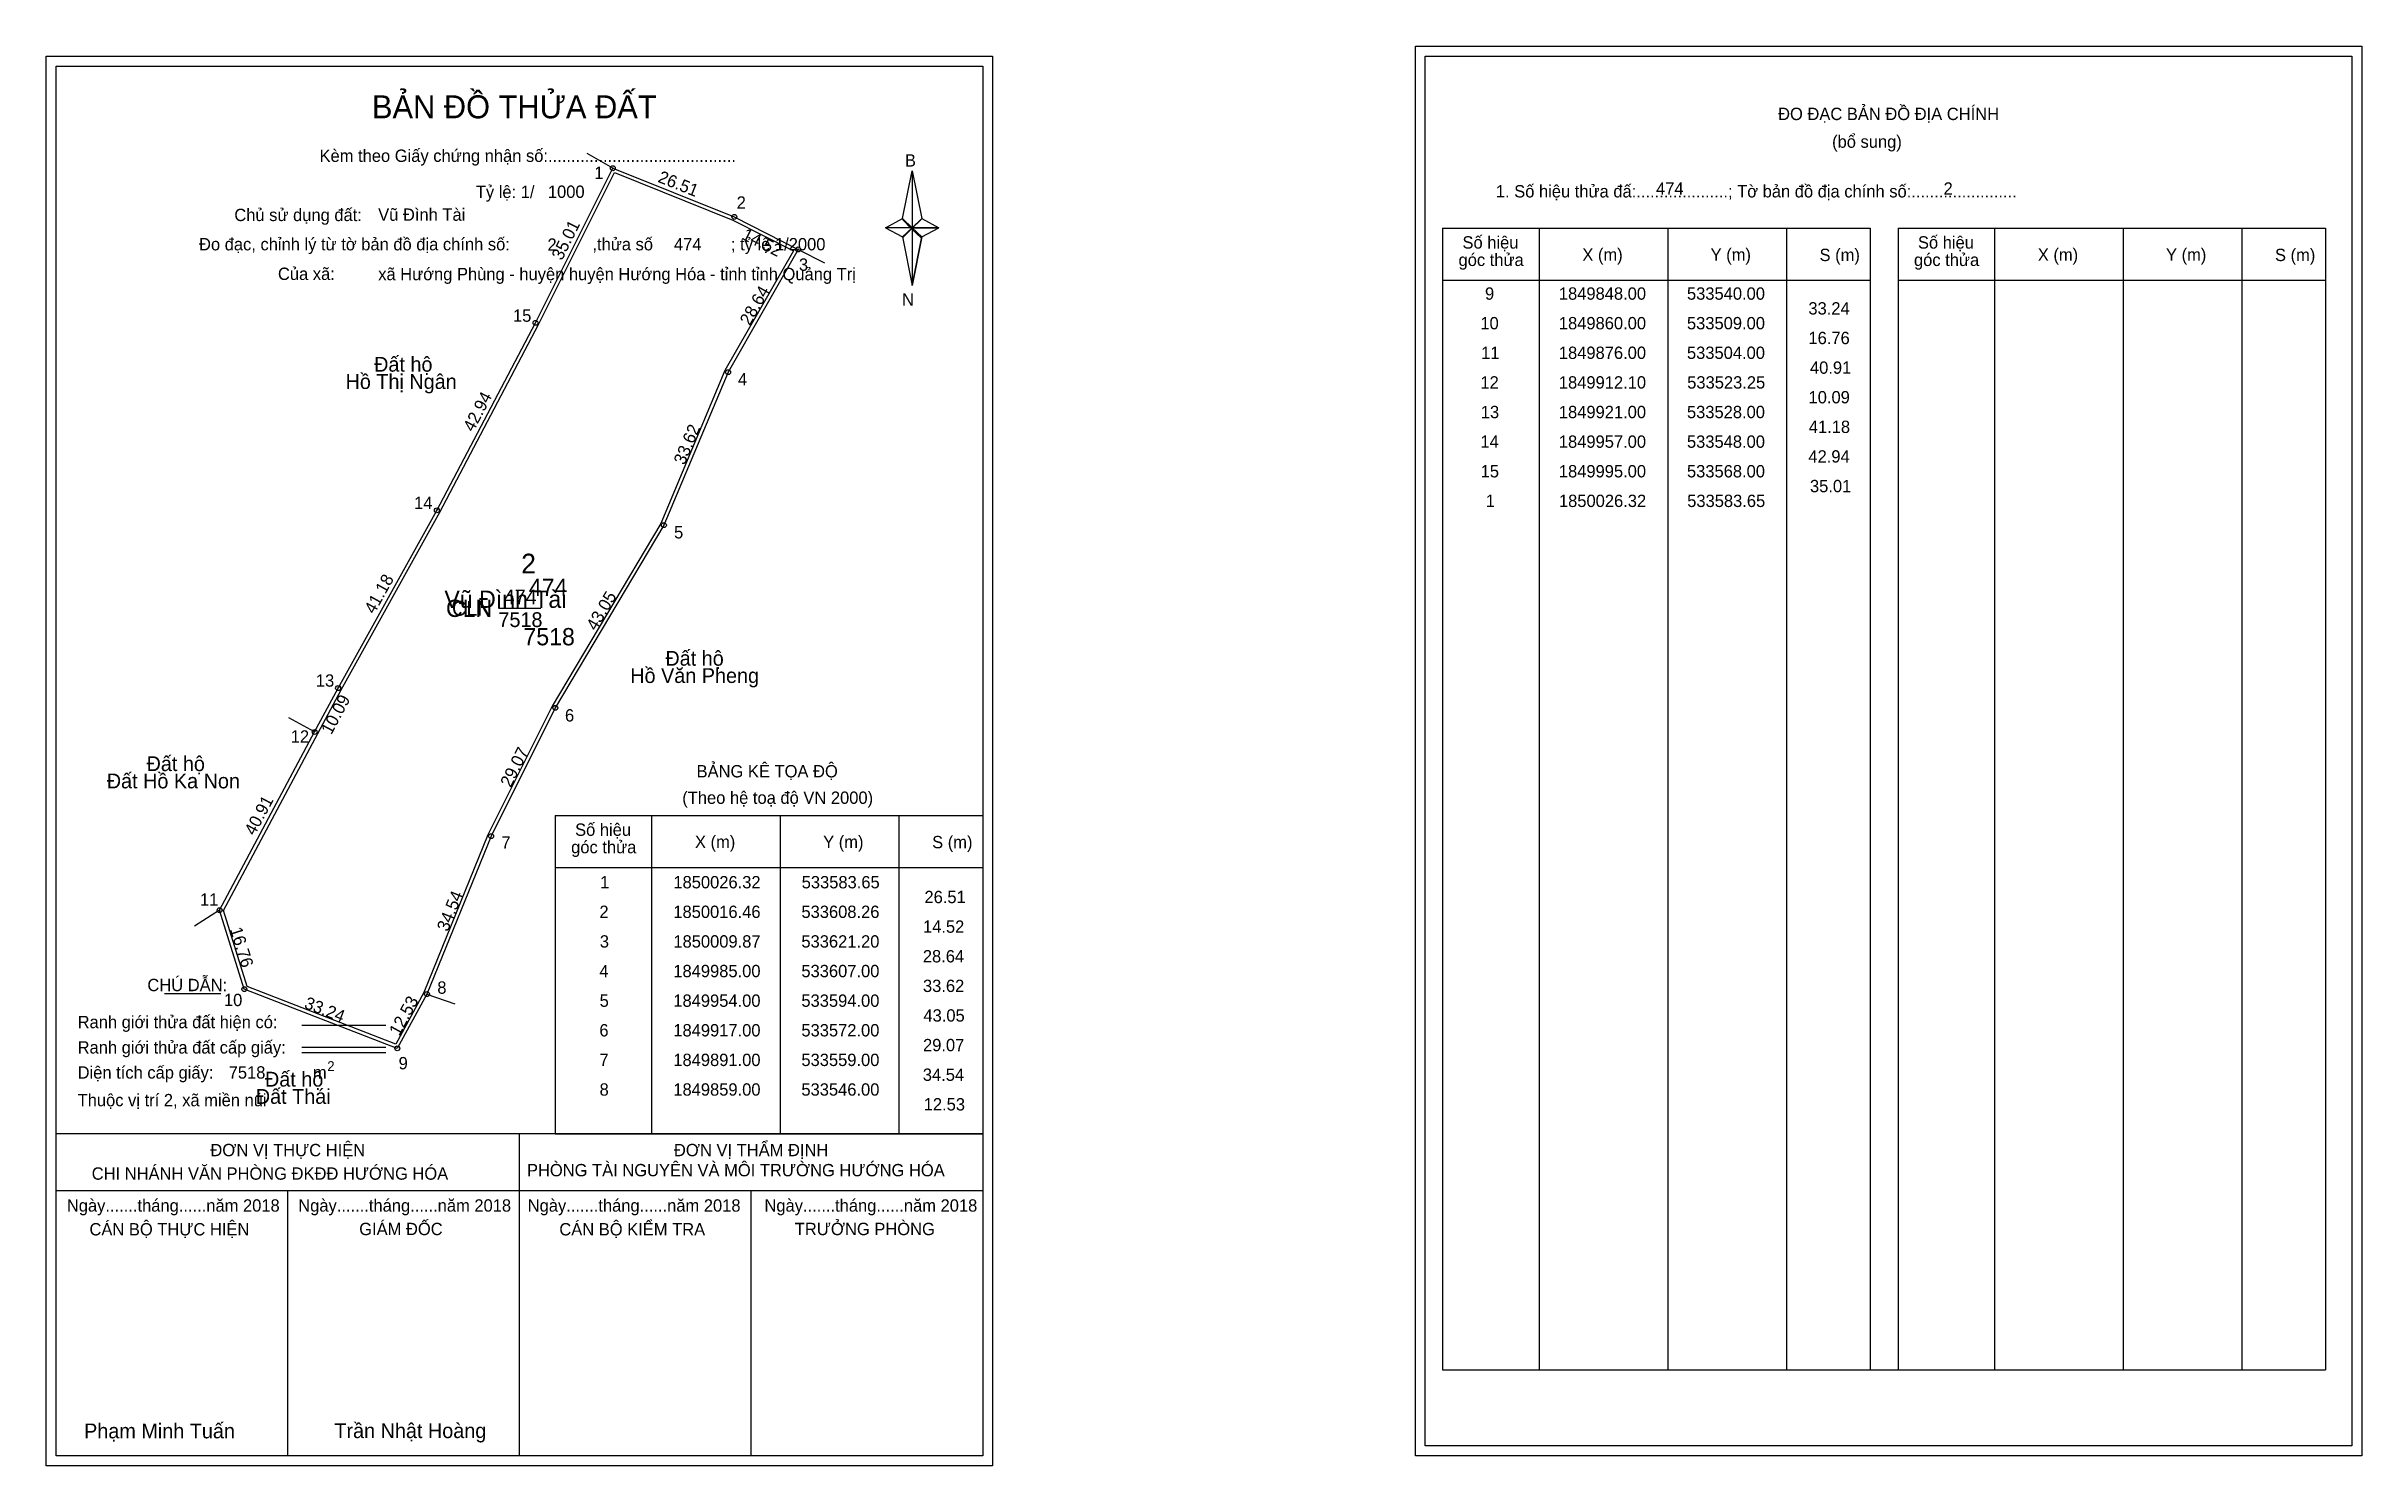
# Model space of a CAD drawing. Extents: x 533469 to 533938, y 1849763 to 1850051.
import ezdxf

# ---------------------------------------------------------------- set-up
doc = ezdxf.new("R2010")
doc.units = 0
for name, color, linetype in [('Level 1', 7, 'Continuous'), ('Level 10', 7, 'Continuous'), ('Level 11', 7, 'Continuous'), ('Level 13', 7, 'Continuous'), ('Level 2', 7, 'Continuous'), ('Level 27', 7, 'Continuous'), ('Level 3', 7, 'Continuous'), ('Level 36', 7, 'Continuous'), ('Level 4', 7, 'Continuous'), ('Level 49', 7, 'Continuous'), ('Level 5', 7, 'Continuous'), ('Level 53', 7, 'Continuous'), ('Level 55', 7, 'Continuous'), ('Level 6', 7, 'Continuous'), ('Level 63', 7, 'Continuous'), ('Level 7', 7, 'Continuous'), ('Level 9', 7, 'Continuous')]:
    doc.layers.add(name, color=color, linetype=linetype)

msp = doc.modelspace()

# ---------------------------------------------------------------- linework, layer by layer
at = {"layer": 'Level 1'}
for p, q in [((533748.22, 1850049.02), (533748.22, 1850049.02)), ((533470.9, 1850047.02), (533470.9, 1850047.02)), ((533642.32, 1850016.14), (533644.29, 1850025.78)), ((533644.29, 1850025.78), (533644.29, 1850014.26)), ((533644.29, 1850025.78), (533646.25, 1850016.14)), ((533638.87, 1850014.26), (533642.32, 1850016.14)), ((533642.32, 1850016.14), (533644.29, 1850014.26)), ((533644.14, 1850014.04), (533642.32, 1850015.92)), ((533646.11, 1850015.92), (533644.14, 1850014.04)), ((533644.14, 1850014.04), (533646.11, 1850015.92)), ((533646.25, 1850016.14), (533644.29, 1850014.26)), ((533644.29, 1850014.26), (533642.32, 1850012.42)), ((533644.14, 1850014.04), (533642.32, 1850012.2)), ((533642.32, 1850012.2), (533644.14, 1850014.04)), ((533642.32, 1850012.42), (533644.29, 1850002.56)), ((533646.11, 1850012.2), (533644.14, 1850014.04)), ((533644.29, 1850014.26), (533644.29, 1850002.56)), ((533644.29, 1850014.26), (533649.7, 1850014.26)), ((533644.29, 1850014.26), (533646.25, 1850012.42)), ((533646.25, 1850012.42), (533644.29, 1850002.56)), ((533646.25, 1850012.42), (533649.7, 1850014.26)), ((533751.75, 1850014.17), (533838.35, 1850014.17)), ((533771.34, 1849782.9), (533771.34, 1850014.17)), ((533797.41, 1849782.9), (533797.41, 1850014.17)), ((533821.39, 1850014.17), (533821.39, 1849782.9)), ((533838.35, 1850014.17), (533838.35, 1849782.9)), ((533844.01, 1850014.17), (533930.61, 1850014.17)), ((533863.6, 1849782.9), (533863.6, 1850014.17)), ((533889.67, 1849782.9), (533889.67, 1850014.17)), ((533913.64, 1850014.17), (533913.64, 1849782.9)), ((533930.61, 1850014.17), (533930.61, 1849782.9)), ((533751.75, 1850003.64), (533838.35, 1850003.64)), ((533844.01, 1850003.64), (533930.61, 1850003.64)), ((533571.99, 1849895.2), (533658.59, 1849895.2)), ((533591.58, 1849830.67), (533591.58, 1849895.2)), ((533617.65, 1849830.67), (533617.65, 1849895.2)), ((533641.62, 1849895.2), (533641.62, 1849830.67)), ((533571.99, 1849884.67), (533658.59, 1849884.67)), ((533492.81, 1849859.09), (533504.22, 1849859.09)), ((533520.68, 1849852.68), (533537.69, 1849852.68)), ((533520.68, 1849848.24), (533537.69, 1849848.24)), ((533520.68, 1849847.14), (533537.69, 1849847.14)), ((533577.72, 1849830.67), (533470.89, 1849830.67)), ((533658.59, 1849830.67), (533553.75, 1849830.67)), ((533564.74, 1849765.45), (533564.74, 1849830.67)), ((533571.99, 1849830.67), (533658.59, 1849830.67)), ((533658.59, 1849819.12), (533470.89, 1849819.12)), ((533517.82, 1849765.45), (533517.82, 1849819.12)), ((533611.67, 1849765.45), (533611.67, 1849819.12)), ((533751.75, 1849782.9), (533930.61, 1849782.9)), ((533935.92, 1849767.45), (533935.92, 1849767.45)), ((533658.59, 1849765.45), (533658.59, 1849765.45))]:
    msp.add_line(p, q, dxfattribs=at)
for points in [[(533642.32, 1850016.14), (533644.29, 1850025.78), (533644.29, 1850014.26)], [(533644.29, 1850014.26), (533646.25, 1850016.14), (533649.7, 1850014.26)], [(533638.87, 1850014.26), (533642.32, 1850012.42), (533644.29, 1850014.26)], [(533644.29, 1850014.26), (533644.29, 1850002.56), (533646.25, 1850012.42)]]:
    msp.add_lwpolyline(points, close=True, dxfattribs=at)
at = {"layer": 'Level 10'}
for points in [[(533583.65, 1850026.32), (533608.26, 1850016.46), (533621.2, 1850009.87), (533607, 1849985), (533594, 1849954), (533572, 1849917), (533559, 1849891), (533546, 1849859), (533540, 1849848), (533509, 1849860), (533504, 1849876), (533523.25, 1849912.1), (533528, 1849921), (533548, 1849957), (533568, 1849995)], [(533583.99, 1850025.43), (533607.97, 1850015.82), (533620.23, 1850009.58), (533606.37, 1849985.31), (533593.37, 1849954.32), (533571.39, 1849917.34), (533558.36, 1849891.29), (533545.37, 1849859.3), (533539.68, 1849848.87), (533509.57, 1849860.53), (533504.76, 1849875.93), (533523.87, 1849911.77), (533528.61, 1849920.67), (533548.62, 1849956.67), (533568.62, 1849994.68)]]:
    msp.add_lwpolyline(points, close=True, dxfattribs=at)
at = {"layer": 'Level 11'}
for centre in [(533583.65, 1850026.32), (533583.65, 1850026.32), (533608.26, 1850016.46), (533621.2, 1850009.87), (533568, 1849995), (533607, 1849985), (533548, 1849957), (533594, 1849954), (533528, 1849921), (533572, 1849917), (533523.25, 1849912.1), (533559, 1849891), (533504, 1849876), (533509, 1849860), (533546, 1849859), (533540, 1849848)]:
    msp.add_circle(centre, 0.5, dxfattribs=at)
at = {"layer": 'Level 27'}
for p, q in [((533583.65, 1850026.32), (533578.44, 1850029.29)), ((533621.2, 1850009.87), (533626.55, 1850007.14)), ((533523.25, 1849912.1), (533518, 1849915)), ((533504, 1849876), (533498.94, 1849872.78)), ((533546, 1849859), (533551.67, 1849857.05))]:
    msp.add_line(p, q, dxfattribs=at)
at = {"layer": 'Level 3'}
for p, q in [((533751.75, 1850014.17), (533751.75, 1849782.9)), ((533844.01, 1850014.17), (533844.01, 1849782.9)), ((533571.99, 1849895.2), (533571.99, 1849830.67))]:
    msp.add_line(p, q, dxfattribs=at)
at = {"layer": 'Level 63'}
for points in [[(533468.89, 1850049.02), (533660.59, 1850049.02), (533660.59, 1849763.45), (533468.89, 1849763.45)], [(533746.22, 1850051.02), (533937.92, 1850051.02), (533937.92, 1849765.45), (533746.22, 1849765.45)], [(533748.22, 1850049.02), (533935.92, 1850049.02), (533935.92, 1849767.45), (533748.22, 1849767.45)], [(533470.89, 1850047.02), (533658.59, 1850047.02), (533658.59, 1849765.45), (533470.89, 1849765.45)]]:
    msp.add_lwpolyline(points, close=True, dxfattribs=at)
at = {"layer": 'Level 9'}
msp.add_line((533560.48, 1849937.16), (533569.1, 1849937.16), dxfattribs=at)

# ---------------------------------------------------------------- texts
at = {"layer": 'Level 1'}
for s, height, p in [('BẢN ĐỒ THỬA ĐẤT', 4.6657, (533534.86, 1850036.43)), ('ĐO ĐẠC BẢN ĐỒ ĐỊA CHÍNH', 2.5, (533819.7, 1850036.08)), ('(bổ sung)', 2.5, (533830.64, 1850030.46)), ('Kèm theo Giấy chứng nhận số:.........................................', 2.5, (533524.24, 1850027.6)), ('B', 2.5, (533642.83, 1850026.66)), ('1. Số hiệu thửa đấ:....................; Tờ bản đồ địa chính số:.......................', 2.5, (533762.53, 1850020.4)), ('Chủ sử dụng đất:', 2.5, (533506.98, 1850015.61)), ('Đo đạc, chỉnh lý từ tờ bản đồ địa chính số:                  ,thửa số                 ; tỷ lệ 1/2000', 2.5, (533499.83, 1850009.68)), ('Số hiệu', 2.5, (533755.77, 1850010.04)), ('X (m)', 2.5, (533780.05, 1850007.56)), ('Y (m)', 2.5, (533806.03, 1850007.56)), ('S (m)', 2.5, (533828.1, 1850007.51)), ('Số hiệu', 2.5, (533848.03, 1850010.04)), ('X (m)', 2.5, (533872.31, 1850007.56)), ('Y (m)', 2.5, (533898.28, 1850007.56)), ('S (m)', 2.5, (533920.36, 1850007.51)), ('Của xã:', 2.5, (533515.82, 1850003.68)), ('góc thửa', 2.5, (533754.97, 1850006.51)), ('góc thửa', 2.5, (533847.23, 1850006.51)), ('N', 2.5, (533642.23, 1849998.49)), ('BẢNG KÊ TỌA ĐỘ', 2.5, (533600.62, 1849902.9)), ('(Theo hệ toạ độ VN 2000)', 2.5, (533597.72, 1849897.54)), ('Số hiệu', 2.5, (533576.01, 1849891.06)), ('góc thửa', 2.5, (533575.21, 1849887.53)), ('X (m)', 2.5, (533600.29, 1849888.59)), ('Y (m)', 2.5, (533626.26, 1849888.59)), ('S (m)', 2.5, (533648.34, 1849888.54)), ('CHÚ DẪN:', 2.5, (533489.37, 1849859.59)), ('Ranh giới thửa đất hiện có:', 2.5, (533475.24, 1849852.09)), ('Ranh giới thửa đất cấp giấy:', 2.5, (533475.24, 1849846.95)), ('2', 2, (533525.8, 1849843.4)), ('Diện tích cấp giấy:', 2.5, (533475.24, 1849841.87)), ('m', 2.5, (533522.9, 1849841.89)), ('Thuộc vị trí 2, xã miền núi', 2.5, (533475.24, 1849836.27)), ('ĐƠN VỊ THỰC HIỆN', 2.5, (533502.13, 1849826.15)), ('ĐƠN VỊ THẨM ĐỊNH', 2.5, (533596.03, 1849826.15)), ('CHI NHÁNH VĂN PHÒNG ĐKĐĐ HƯỚNG HÓA', 2.5, (533478.09, 1849821.39)), ('PHÒNG TÀI NGUYÊN VÀ MÔI TRƯỜNG HƯỚNG HÓA', 2.5, (533566.26, 1849822.08)), ('Ngày.......tháng......năm 2018', 2.5, (533473.06, 1849814.92)), ('Ngày.......tháng......năm 2018', 2.5, (533519.93, 1849814.92)), ('Ngày.......tháng......năm 2018', 2.5, (533566.41, 1849814.92)), ('Ngày.......tháng......năm 2018', 2.5, (533614.37, 1849814.92)), ('CÁN BỘ THỰC HIỆN', 2.5, (533477.64, 1849810.1)), ('GIÁM ĐỐC', 2.5, (533532.28, 1849810.16)), ('CÁN BỘ KIỂM TRA', 2.5, (533572.82, 1849810.1)), ('TRƯỞNG PHÒNG', 2.5, (533620.51, 1849810.16)), ('Phạm Minh Tuấn', 3, (533476.55, 1849768.99)), ('Trần Nhật Hoàng', 3, (533527.25, 1849769.04))]:
    msp.add_text(s, height=height, dxfattribs=at).set_placement(p)
at = {"layer": 'Level 11'}
msp.add_text('Tỷ lệ: 1/', height=2.5, dxfattribs=at).set_placement((533555.9, 1850020.29))
at = {"layer": 'Level 13'}
for s, p in [('474', (533561.54, 1849937.96)), ('CLN', (533551.09, 1849935.66)), ('7518', (533560.48, 1849933.36))]:
    msp.add_text(s, height=3, dxfattribs=at).set_placement(p)
at = {"layer": 'Level 2'}
msp.add_text('Vũ Đình Tài', height=3.5, dxfattribs=at).set_placement((533549.54, 1849937.25))
at = {"layer": 'Level 3'}
msp.add_text('CLN', height=3.5, dxfattribs=at).set_placement((533549.86, 1849935.41))
at = {"layer": 'Level 36'}
for s, p in [('Đất hộ', (533535.3, 1849985.1)), ('Hồ Thị Ngân', (533529.51, 1849981.6)), ('Hồ Văn Pheng', (533587.18, 1849922.03)), ('Đất hộ', (533594.3, 1849925.53)), ('Đất hộ', (533489.2, 1849904.18)), ('Đất Hồ Ka Non', (533481.14, 1849900.68)), ('Đất hộ', (533513.19, 1849840.26)), ('Đất Thái', (533511.33, 1849836.76))]:
    msp.add_text(s, height=3, dxfattribs=at).set_placement(p)
at = {"layer": 'Level 4'}
msp.add_text('474', height=3.5, dxfattribs=at).set_placement((533566.64, 1849939.66))
at = {"layer": 'Level 49'}
for s, rotation, p in [('26.51', 338.1665, (533592.61, 1850023.59)), ('35.01', 63.4496, (533573.35, 1850007.5)), ('14.52', 333.0115, (533609.6, 1850012.08)), ('28.64', 60.275, (533611.38, 1849994.28)), ('42.94', 62.2415, (533555.39, 1849972.75)), ('33.62', 67.249, (533598.18, 1849966.05)), ('41.18', 60.9454, (533535.33, 1849935.85)), ('43.05', 59.2645, (533580.25, 1849932.44)), ('10.09', 61.9108, (533526.62, 1849911.4)), ('29.07', 63.4349, (533562.96, 1849900.72)), ('40.91', 61.9316, (533511.07, 1849890.96)), ('34.54', 67.8906, (533550.22, 1849871.51)), ('16.76', 287.354, (533506.05, 1849872.14)), ('33.24', 338.8387, (533520.97, 1849856.22)), ('12.53', 61.3895, (533540.38, 1849850.37))]:
    msp.add_text(s, height=2.5, rotation=rotation, dxfattribs=at).set_placement(p)
at = {"layer": 'Level 5'}
msp.add_text('7518', height=3.5, dxfattribs=at).set_placement((533565.55, 1849929.66))
at = {"layer": 'Level 53'}
for s, p in [('9', (533760.33, 1849999.68)), ('1849848.00', (533775.29, 1849999.68)), ('533540.00', (533801.24, 1849999.68)), ('10', (533759.39, 1849993.68)), ('1849860.00', (533775.29, 1849993.68)), ('533509.00', (533801.24, 1849993.68)), ('33.24', (533825.84, 1849996.68)), ('16.76', (533825.85, 1849990.68)), ('11', (533759.55, 1849987.68)), ('1849876.00', (533775.29, 1849987.68)), ('533504.00', (533801.24, 1849987.68)), ('40.91', (533826.16, 1849984.68)), ('12', (533759.4, 1849981.68)), ('1849912.10', (533775.29, 1849981.68)), ('533523.25', (533801.29, 1849981.68)), ('13', (533759.48, 1849975.68)), ('1849921.00', (533775.29, 1849975.68)), ('533528.00', (533801.24, 1849975.68)), ('10.09', (533825.87, 1849978.68)), ('14', (533759.39, 1849969.68)), ('1849957.00', (533775.29, 1849969.68)), ('533548.00', (533801.24, 1849969.68)), ('41.18', (533825.92, 1849972.68)), ('42.94', (533825.84, 1849966.68)), ('15', (533759.45, 1849963.68)), ('1849995.00', (533775.29, 1849963.68)), ('533568.00', (533801.24, 1849963.68)), ('35.01', (533826.16, 1849960.68)), ('1', (533760.47, 1849957.68)), ('1850026.32', (533775.31, 1849957.68)), ('533583.65', (533801.29, 1849957.68)), ('1850026.32', (533595.92, 1849880.42)), ('533583.65', (533621.91, 1849880.42)), ('1', (533581.09, 1849880.42)), ('26.51', (533646.78, 1849877.42)), ('2', (533580.94, 1849874.42)), ('1850016.46', (533595.91, 1849874.42)), ('533608.26', (533621.86, 1849874.42)), ('14.52', (533646.48, 1849871.42)), ('3', (533581.02, 1849868.42)), ('1850009.87', (533595.92, 1849868.42)), ('533621.20', (533621.85, 1849868.42)), ('4', (533580.93, 1849862.42)), ('1849985.00', (533595.91, 1849862.42)), ('533607.00', (533621.85, 1849862.42)), ('28.64', (533646.45, 1849865.42)), ('33.62', (533646.48, 1849859.42)), ('5', (533580.98, 1849856.42)), ('1849954.00', (533595.91, 1849856.42)), ('533594.00', (533621.85, 1849856.42)), ('43.05', (533646.57, 1849853.42)), ('6', (533580.93, 1849850.42)), ('1849917.00', (533595.91, 1849850.42)), ('533572.00', (533621.85, 1849850.42)), ('7', (533580.94, 1849844.42)), ('1849891.00', (533595.91, 1849844.42)), ('533559.00', (533621.85, 1849844.42)), ('29.07', (533646.49, 1849847.42)), ('8', (533580.97, 1849838.42)), ('1849859.00', (533595.91, 1849838.42)), ('533546.00', (533621.85, 1849838.42)), ('34.54', (533646.45, 1849841.42)), ('12.53', (533646.63, 1849835.42))]:
    msp.add_text(s, height=2.5, dxfattribs=at).set_placement(p)
at = {"layer": 'Level 55'}
for s, height, p in [('1', 0.4, (533583.54, 1850026.32)), ('0', 0.11, (533583.61, 1850026.21)), ('0', 0.11, (533583.61, 1850026.21)), ('0', 0.11, (533583.61, 1850026.21)), ('2', 0.4, (533608.12, 1850016.46)), ('0', 0.11, (533608.22, 1850016.35)), ('0', 0.11, (533608.22, 1850016.35)), ('3', 0.4, (533621.08, 1850009.87)), ('0', 0.11, (533621.16, 1850009.76)), ('0', 0.11, (533621.16, 1850009.76)), ('0', 0.11, (533621.16, 1850009.76)), ('0', 0.11, (533621.16, 1850009.76)), ('15', 0.4, (533567.72, 1849995)), ('0', 0.11, (533567.96, 1849994.89)), ('4', 0.4, (533606.86, 1849985)), ('0', 0.11, (533606.96, 1849984.89)), ('0', 0.11, (533606.96, 1849984.89)), ('14', 0.4, (533547.71, 1849957)), ('0', 0.11, (533547.96, 1849956.89)), ('5', 0.4, (533593.87, 1849954)), ('0', 0.11, (533593.96, 1849953.89)), ('0', 0.11, (533593.96, 1849953.89)), ('13', 0.4, (533527.73, 1849921)), ('0', 0.11, (533527.96, 1849920.89)), ('6', 0.4, (533571.86, 1849917)), ('0', 0.11, (533571.96, 1849916.89)), ('0', 0.11, (533571.96, 1849916.89)), ('12', 0.4, (533522.97, 1849912.1)), ('0', 0.11, (533523.21, 1849911.99)), ('0', 0.11, (533523.21, 1849911.99)), ('7', 0.4, (533558.87, 1849891)), ('0', 0.11, (533558.96, 1849890.89)), ('0', 0.11, (533558.96, 1849890.89)), ('11', 0.4, (533503.74, 1849876)), ('0', 0.11, (533503.96, 1849875.89)), ('0', 0.11, (533503.96, 1849875.89)), ('10', 0.4, (533508.72, 1849860)), ('0', 0.11, (533508.96, 1849859.89)), ('8', 0.4, (533545.87, 1849859)), ('0', 0.11, (533545.96, 1849858.89)), ('0', 0.11, (533545.96, 1849858.89)), ('0', 0.11, (533545.96, 1849858.89)), ('9', 0.4, (533539.86, 1849848)), ('0', 0.11, (533539.96, 1849847.89))]:
    msp.add_text(s, height=height, dxfattribs=at).set_placement(p)
at = {"layer": 'Level 6'}
for s, p in [('1000', (533570.5, 1850020.31)), ('474', (533794.98, 1850020.94)), ('2', (533853.22, 1850020.96)), ('Vũ Đình Tài', (533536.12, 1850015.67)), ('2', (533570.42, 1850009.59)), ('474', (533596.04, 1850009.67)), ('xã Hướng Phùng - huyện huyện Hướng Hóa - tỉnh tỉnh Quảng Trị', (533536.13, 1850003.63)), ('7518', (533505.84, 1849841.88))]:
    msp.add_text(s, height=2.5, dxfattribs=at).set_placement(p)
at = {"layer": 'Level 7'}
msp.add_text('2', height=4, dxfattribs=at).set_placement((533565.1, 1849944.22))
at = {"layer": 'Level 9'}
for s, p in [('1', (533579.89, 1850024.14)), ('2', (533608.74, 1850018.12)), ('3', (533621.35, 1850005.55)), ('15', (533563.43, 1849995.21)), ('4', (533609.01, 1849982.34)), ('14', (533543.4, 1849957.27)), ('5', (533596.06, 1849951.31)), ('13', (533523.5, 1849921.28)), ('6', (533573.96, 1849914.22)), ('12', (533518.41, 1849909.94)), ('7', (533561.07, 1849888.43)), ('11', (533500.03, 1849876.92)), ('8', (533548.1, 1849859.07)), ('10', (533504.88, 1849856.56)), ('9', (533540.26, 1849843.75))]:
    msp.add_text(s, height=2.5, dxfattribs=at).set_placement(p)

doc.saveas('drawing.dxf')
